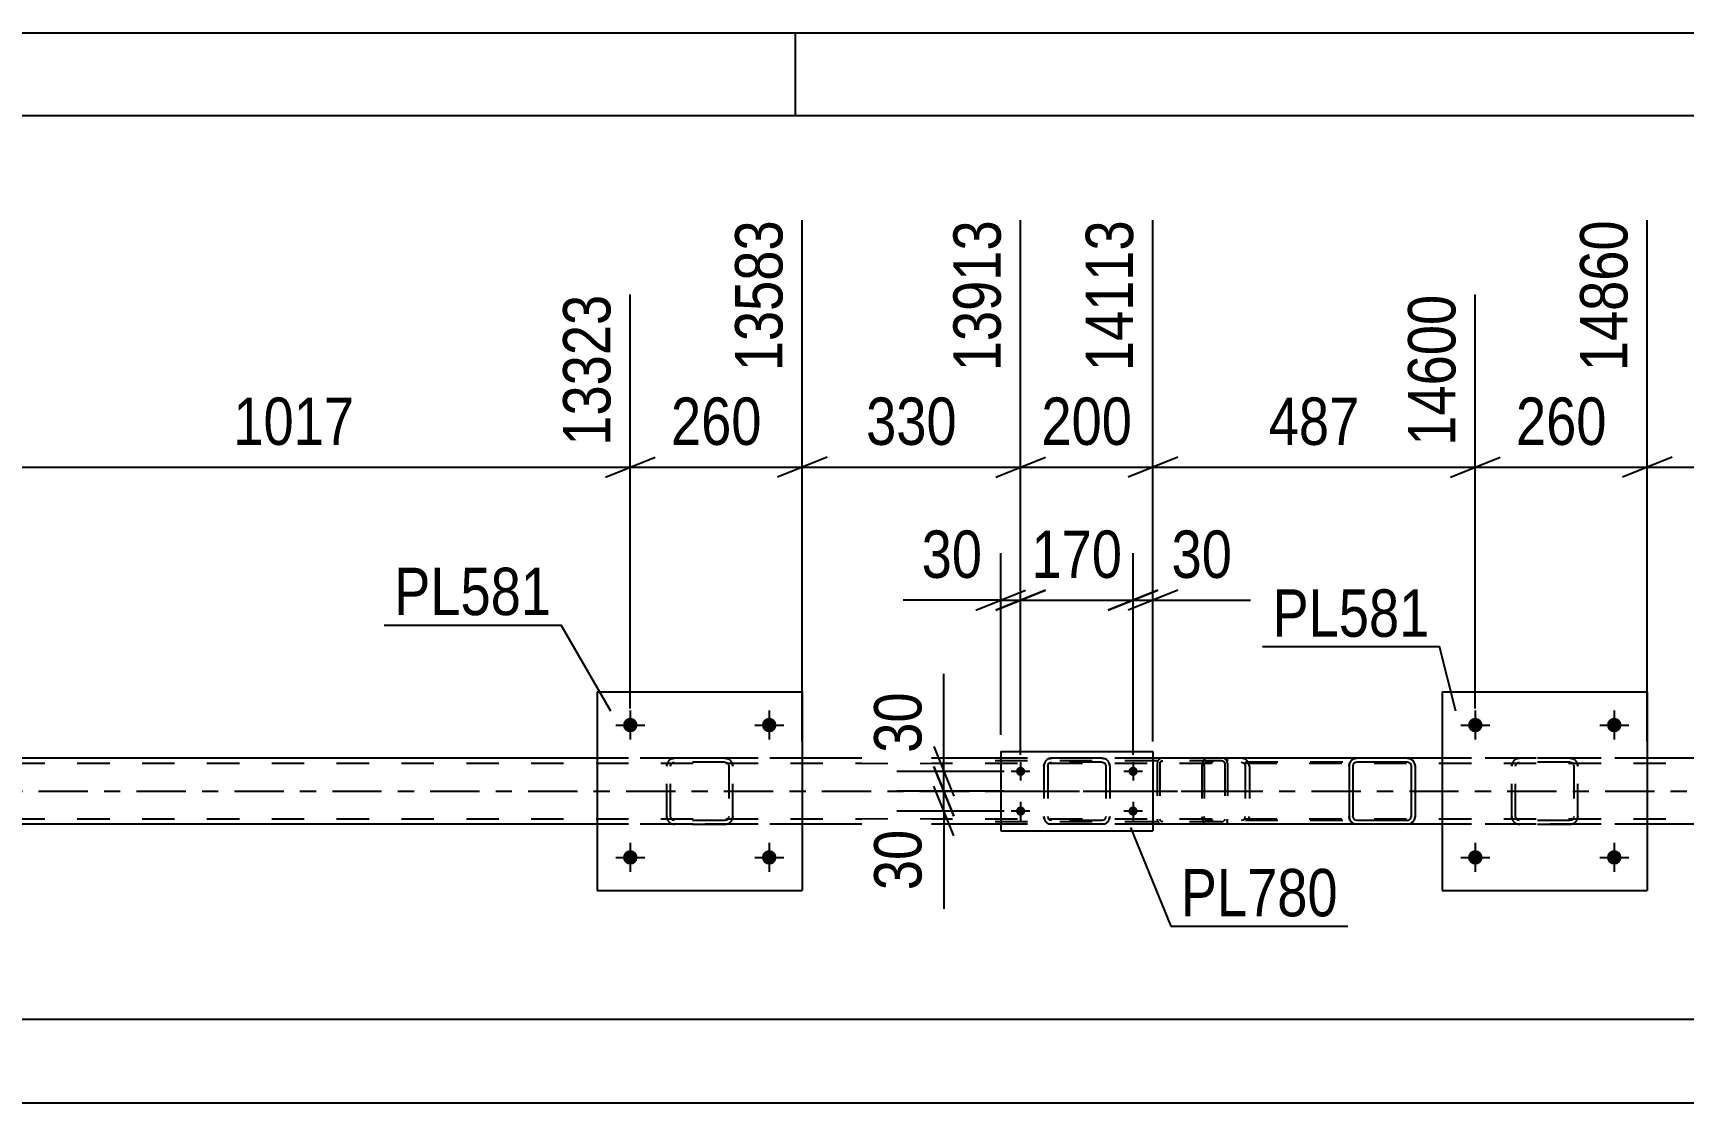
# Model space of a CAD drawing. Header units: millimetres. Extents: x 0 to 841, y 0 to 594.
# Drawn here: x 584.9 to 684.6, y 529.3 to 594 of the extents above; entities that cross this region are included whole.
import ezdxf

# ---------------------------------------------------------------- set-up
doc = ezdxf.new("R2010")
doc.units = ezdxf.units.MM
doc.linetypes.add('DXK_LINE_DOT2', pattern=[3.9198, 1.9599, -1.9599])
doc.linetypes.add('DXK_LINE_DOT3', pattern=[5.9187, 2.979, -0.9799, 0.9799, -0.9799])
doc.styles.add('Arial Narrow', font='ARIALN.TTF', dxfattribs={"height": 0.2})

# ---------------------------------------------------------------- blocks, each defined once
blk = doc.blocks.new('Unknown-815137657-1135')
at = {"color": 5, "linetype": 'Continuous'}
for p, q in [((841, 594), (0, 594)), ((631, 589), (631, 594)), ((836, 589), (5, 589))]:
    blk.add_line(p, q, dxfattribs=at)
blk = doc.blocks.new('Part-815137657-3190 - 3122')
at = {"color": 7, "linetype": 'DXK_LINE_DOT2'}
for p, q in [((674.287, 549.686), (674.323, 549.869)), ((674.323, 549.869), (674.287, 549.686)), ((674.287, 546.646), (674.287, 549.686)), ((674.527, 549.686), (674.545, 549.778)), ((674.527, 546.646), (674.527, 549.686)), ((674.545, 549.778), (674.597, 549.855)), ((674.583, 550.129), (674.767, 550.166)), ((674.767, 550.166), (674.583, 550.129)), ((674.597, 549.855), (674.675, 549.907)), ((674.675, 549.907), (674.767, 549.926)), ((677.807, 550.166), (674.767, 550.166)), ((677.807, 549.926), (674.767, 549.926)), ((677.807, 550.166), (677.991, 550.129)), ((677.991, 550.129), (677.807, 550.166)), ((677.807, 549.926), (677.899, 549.907)), ((677.899, 549.907), (677.977, 549.855)), ((677.977, 549.855), (678.029, 549.778)), ((678.029, 549.778), (678.047, 549.686)), ((678.047, 549.686), (678.047, 546.646)), ((678.25, 549.869), (678.287, 549.686)), ((678.287, 549.686), (678.25, 549.869)), ((678.287, 546.646), (678.287, 549.686)), ((674.323, 546.462), (674.287, 546.646)), ((674.287, 546.646), (674.323, 546.462)), ((674.545, 546.554), (674.527, 546.646)), ((678.047, 546.646), (678.029, 546.554)), ((678.287, 546.646), (678.25, 546.462)), ((678.25, 546.462), (678.287, 546.646)), ((674.597, 546.476), (674.545, 546.554)), ((674.767, 546.166), (674.583, 546.202)), ((674.583, 546.202), (674.767, 546.166)), ((674.675, 546.424), (674.597, 546.476)), ((674.767, 546.406), (674.675, 546.424)), ((677.807, 546.406), (674.767, 546.406)), ((677.807, 546.166), (674.767, 546.166)), ((677.899, 546.424), (677.807, 546.406)), ((677.991, 546.202), (677.807, 546.166)), ((677.807, 546.166), (677.991, 546.202)), ((677.977, 546.476), (677.899, 546.424)), ((678.029, 546.554), (677.977, 546.476))]:
    blk.add_line(p, q, dxfattribs=at)
at = {"color": 7, "linetype": 'DXK_LINE_DOT3'}
blk.add_line((676.287, 548.166), (676.287, 548.166), dxfattribs=at)
at = {"color": 7, "linetype": 'DXK_LINE_DOT2'}
for centre, start, end in [((674.767, 549.686), 112.5, 157.5), ((674.767, 549.686), 112.5, 157.5), ((677.807, 549.686), 22.5, 67.5), ((677.807, 549.686), 22.5, 67.5), ((674.767, 546.646), 202.5, 247.5), ((674.767, 546.646), 202.5, 247.5), ((677.807, 546.646), 292.5, 337.5), ((677.807, 546.646), 292.5, 337.5)]:
    blk.add_arc(centre, 0.48, start, end, dxfattribs=at)
blk = doc.blocks.new('Part-815137657-3195 - 3122')
at = {"color": 2, "linetype": 'Continuous'}
for p, q in [((619.006, 554.166), (619.006, 542.166)), ((619.006, 554.166), (631.406, 554.166)), ((631.406, 554.166), (631.406, 542.166)), ((619.006, 542.166), (631.406, 542.166))]:
    blk.add_line(p, q, dxfattribs=at)
blk = doc.blocks.new('Part-815137657-3196 - 3122')
at = {"color": 7, "linetype": 'DXK_LINE_DOT2'}
for p, q in [((623.206, 549.686), (623.243, 549.869)), ((623.243, 549.869), (623.206, 549.686)), ((623.206, 546.646), (623.206, 549.686)), ((623.446, 549.686), (623.465, 549.778)), ((623.446, 546.646), (623.446, 549.686)), ((623.465, 549.778), (623.517, 549.855)), ((623.503, 550.129), (623.686, 550.166)), ((623.686, 550.166), (623.503, 550.129)), ((623.517, 549.855), (623.594, 549.907)), ((623.594, 549.907), (623.686, 549.926)), ((626.726, 550.166), (623.686, 550.166)), ((626.726, 549.926), (623.686, 549.926)), ((626.726, 550.166), (626.91, 550.129)), ((626.91, 550.129), (626.726, 550.166)), ((626.726, 549.926), (626.818, 549.907)), ((626.818, 549.907), (626.896, 549.855)), ((626.896, 549.855), (626.948, 549.778)), ((626.948, 549.778), (626.966, 549.686)), ((626.966, 549.686), (626.966, 546.646)), ((627.17, 549.869), (627.206, 549.686)), ((627.206, 549.686), (627.17, 549.869)), ((627.206, 546.646), (627.206, 549.686)), ((623.243, 546.462), (623.206, 546.646)), ((623.206, 546.646), (623.243, 546.462)), ((623.465, 546.554), (623.446, 546.646)), ((626.966, 546.646), (626.948, 546.554)), ((627.206, 546.646), (627.17, 546.462)), ((627.17, 546.462), (627.206, 546.646)), ((623.517, 546.476), (623.465, 546.554)), ((623.686, 546.166), (623.503, 546.202)), ((623.503, 546.202), (623.686, 546.166)), ((623.594, 546.424), (623.517, 546.476)), ((623.686, 546.406), (623.594, 546.424)), ((626.726, 546.406), (623.686, 546.406)), ((626.726, 546.166), (623.686, 546.166)), ((626.818, 546.424), (626.726, 546.406)), ((626.91, 546.202), (626.726, 546.166)), ((626.726, 546.166), (626.91, 546.202)), ((626.896, 546.476), (626.818, 546.424)), ((626.948, 546.554), (626.896, 546.476))]:
    blk.add_line(p, q, dxfattribs=at)
at = {"color": 7, "linetype": 'DXK_LINE_DOT3'}
blk.add_line((625.206, 548.166), (625.206, 548.166), dxfattribs=at)
at = {"color": 7, "linetype": 'DXK_LINE_DOT2'}
for centre, start, end in [((623.686, 549.686), 112.5, 157.5), ((623.686, 549.686), 112.5, 157.5), ((626.726, 549.686), 22.5, 67.5), ((626.726, 549.686), 22.5, 67.5), ((623.686, 546.646), 202.5, 247.5), ((623.686, 546.646), 202.5, 247.5), ((626.726, 546.646), 292.5, 337.5), ((626.726, 546.646), 292.5, 337.5)]:
    blk.add_arc(centre, 0.48, start, end, dxfattribs=at)
blk = doc.blocks.new('Bolt-815137657-3209 - 3122')
at = {"linetype": 'Continuous'}
for points in [[(672.527, 544.166, -1), (671.647, 544.166, -1)], [(680.927, 544.166, -1), (680.047, 544.166, -1)]]:
    blk.add_hatch(color=1, dxfattribs=at).paths.add_polyline_path(points)
at = {"color": 1, "linetype": 'Continuous'}
for p, q in [((672.087, 545.046), (672.087, 543.286)), ((680.487, 545.046), (680.487, 543.286)), ((671.207, 544.166), (672.967, 544.166)), ((679.607, 544.166), (681.367, 544.166))]:
    blk.add_line(p, q, dxfattribs=at)
blk = doc.blocks.new('Bolt-815137657-3210 - 3122')
at = {"linetype": 'Continuous'}
for points in [[(621.446, 552.166, -1), (620.566, 552.166, -1)], [(629.846, 552.166, -1), (628.966, 552.166, -1)]]:
    blk.add_hatch(color=1, dxfattribs=at).paths.add_polyline_path(points)
at = {"color": 1, "linetype": 'Continuous'}
for p, q in [((621.006, 553.046), (621.006, 551.286)), ((629.406, 553.046), (629.406, 551.286)), ((620.126, 552.166), (621.886, 552.166)), ((628.526, 552.166), (630.286, 552.166))]:
    blk.add_line(p, q, dxfattribs=at)
blk = doc.blocks.new('Bolt-815137657-3153 - 3122')
at = {"linetype": 'Continuous'}
for points in [[(621.446, 544.166, -1), (620.566, 544.166, -1)], [(629.846, 544.166, -1), (628.966, 544.166, -1)]]:
    blk.add_hatch(color=1, dxfattribs=at).paths.add_polyline_path(points)
at = {"color": 1, "linetype": 'Continuous'}
for p, q in [((621.006, 545.046), (621.006, 543.286)), ((629.406, 545.046), (629.406, 543.286)), ((620.126, 544.166), (621.886, 544.166)), ((628.526, 544.166), (630.286, 544.166))]:
    blk.add_line(p, q, dxfattribs=at)
blk = doc.blocks.new('Bolt-815137657-3208 - 3122')
at = {"linetype": 'Continuous'}
for points in [[(672.527, 552.166, -1), (671.647, 552.166, -1)], [(680.927, 552.166, -1), (680.047, 552.166, -1)]]:
    blk.add_hatch(color=1, dxfattribs=at).paths.add_polyline_path(points)
at = {"color": 1, "linetype": 'Continuous'}
for p, q in [((672.087, 553.046), (672.087, 551.286)), ((680.487, 553.046), (680.487, 551.286)), ((671.207, 552.166), (672.967, 552.166)), ((679.607, 552.166), (681.367, 552.166))]:
    blk.add_line(p, q, dxfattribs=at)
blk = doc.blocks.new('Part-815137657-3233 - 3122')
at = {"color": 2, "linetype": 'Continuous'}
for p, q in [((670.087, 554.166), (670.087, 542.166)), ((670.087, 554.166), (682.487, 554.166)), ((682.487, 554.166), (682.487, 542.166)), ((670.087, 542.166), (682.487, 542.166))]:
    blk.add_line(p, q, dxfattribs=at)
blk = doc.blocks.new('Part-815137657-3260 - 3122')
at = {"color": 7, "linetype": 'DXK_LINE_DOT2'}
for p, q in [((656.773, 550.167), (641.444, 550.167)), ((656.773, 550.007), (641.444, 550.007)), ((652.883, 549.969), (652.857, 549.847)), ((652.857, 549.847), (652.857, 546.487)), ((653.027, 549.847), (653.04, 549.908)), ((653.027, 549.847), (653.027, 546.487)), ((653.04, 549.908), (653.077, 549.96)), ((653.197, 550.167), (653.067, 550.142)), ((653.077, 549.96), (653.132, 549.995)), ((653.132, 549.995), (653.197, 550.007)), ((656.903, 550.142), (656.773, 550.167)), ((656.773, 550.007), (656.838, 549.995)), ((656.838, 549.995), (656.862, 549.979)), ((656.862, 549.979), (656.893, 549.96)), ((656.893, 549.96), (656.93, 549.908)), ((656.93, 549.908), (656.943, 549.847)), ((656.943, 549.847), (656.943, 546.487)), ((657.113, 549.847), (657.087, 549.969)), ((657.113, 549.847), (657.113, 546.487)), ((656.773, 546.327), (641.444, 546.327)), ((656.773, 546.167), (641.444, 546.167)), ((652.857, 546.487), (652.883, 546.364)), ((653.04, 546.425), (653.027, 546.487)), ((653.077, 546.374), (653.04, 546.425)), ((653.067, 546.191), (653.197, 546.167)), ((653.132, 546.339), (653.077, 546.374)), ((653.197, 546.327), (653.132, 546.339)), ((656.773, 546.327), (656.838, 546.339)), ((656.773, 546.167), (656.903, 546.191)), ((656.838, 546.339), (656.862, 546.354)), ((656.862, 546.354), (656.893, 546.374)), ((656.93, 546.425), (656.893, 546.374)), ((656.943, 546.487), (656.93, 546.425)), ((657.087, 546.364), (657.113, 546.487))]:
    blk.add_line(p, q, dxfattribs=at)
at = {"color": 7, "linetype": 'DXK_LINE_DOT3'}
blk.add_line((643.232, 548.167), (658.405, 548.167), dxfattribs=at)
at = {"color": 7, "linetype": 'DXK_LINE_DOT2'}
for centre, start, end in [((653.184, 549.833), 110.75832, 155.68004), ((656.786, 549.833), 24.31996, 69.24168), ((653.184, 546.501), 204.31996, 249.24168)]:
    blk.add_arc(centre, 0.331, start, end, dxfattribs=at)
blk = doc.blocks.new('Part-815137657-3264 - 3122')
at = {"color": 7, "linetype": 'DXK_LINE_DOT2'}
for p, q in [((655.587, 549.87), (655.566, 549.687)), ((655.566, 549.687), (655.566, 546.647)), ((655.646, 550.026), (655.587, 549.87)), ((655.734, 550.13), (655.646, 550.026)), ((655.702, 549.687), (655.712, 549.779)), ((655.702, 549.687), (655.702, 546.647)), ((655.712, 549.779), (655.741, 549.856)), ((655.837, 550.167), (655.734, 550.13)), ((655.741, 549.856), (655.785, 549.908)), ((655.785, 549.908), (655.837, 549.927)), ((667.994, 550.167), (655.837, 550.167)), ((667.994, 549.927), (655.837, 549.927)), ((657.113, 549.927), (657.113, 550.167)), ((658.121, 550.13), (657.928, 550.167)), ((657.928, 549.927), (658.025, 549.908)), ((658.025, 549.908), (658.106, 549.856)), ((658.106, 549.856), (658.161, 549.779)), ((658.161, 549.779), (658.18, 549.687)), ((658.18, 549.687), (658.18, 546.647)), ((658.403, 549.822), (658.393, 549.87)), ((658.431, 549.687), (658.403, 549.822)), ((658.431, 549.687), (658.431, 546.647)), ((655.566, 546.647), (655.587, 546.463)), ((655.712, 546.555), (655.702, 546.647)), ((658.166, 546.58), (658.18, 546.647)), ((658.417, 546.58), (658.431, 546.647)), ((655.587, 546.463), (655.646, 546.307)), ((655.646, 546.307), (655.734, 546.203)), ((655.729, 546.511), (655.712, 546.555)), ((655.741, 546.477), (655.729, 546.511)), ((655.734, 546.203), (655.837, 546.167)), ((655.785, 546.425), (655.741, 546.477)), ((655.837, 546.407), (655.785, 546.425)), ((667.994, 546.407), (655.837, 546.407)), ((667.994, 546.167), (655.837, 546.167)), ((657.113, 546.167), (657.113, 546.407)), ((658.025, 546.425), (657.928, 546.407)), ((657.928, 546.167), (658.121, 546.203)), ((658.106, 546.477), (658.025, 546.425)), ((658.161, 546.555), (658.106, 546.477)), ((658.161, 546.555), (658.166, 546.58)), ((658.393, 546.463), (658.417, 546.58))]:
    blk.add_line(p, q, dxfattribs=at)
blk.add_arc((657.943, 549.671), 0.492, 23.84941, 68.8059, dxfattribs=at)
blk = doc.blocks.new('Part-815137657-3335 - 3122')
at = {"color": 7, "linetype": 'DXK_LINE_DOT2'}
for p, q in [((750.248, 549.847), (88.068, 549.847)), ((750.248, 550.167), (210.362, 550.167)), ((631.406, 550.167), (619.006, 550.167)), ((652.6, 550.167), (643.4, 550.167)), ((667.974, 550.167), (664.932, 550.167)), ((682.487, 550.167), (670.087, 550.167)), ((750.248, 546.487), (88.068, 546.487)), ((750.248, 546.167), (108.201, 546.167)), ((631.406, 546.167), (619.006, 546.167)), ((652.6, 546.167), (643.4, 546.167)), ((667.972, 546.167), (664.934, 546.167)), ((682.487, 546.167), (670.087, 546.167))]:
    blk.add_line(p, q, dxfattribs=at)
at = {"color": 2, "linetype": 'Continuous'}
for p, q in [((619.006, 550.167), (580.326, 550.167)), ((643.4, 550.167), (631.406, 550.167)), ((664.932, 550.167), (652.6, 550.167)), ((670.087, 550.167), (667.974, 550.167)), ((721.167, 550.167), (682.487, 550.167)), ((619.006, 546.167), (580.326, 546.167)), ((643.4, 546.167), (631.406, 546.167)), ((664.934, 546.167), (652.6, 546.167)), ((670.087, 546.167), (667.972, 546.167)), ((721.167, 546.167), (682.487, 546.167))]:
    blk.add_line(p, q, dxfattribs=at)
at = {"color": 7, "linetype": 'DXK_LINE_DOT3'}
blk.add_line((88.068, 548.167), (750.248, 548.167), dxfattribs=at)
blk = doc.blocks.new('Part-815137657-3363 - 3122')
at = {"color": 7, "linetype": 'DXK_LINE_DOT2'}
for p, q in [((646, 549.687), (646.036, 549.871)), ((646.036, 549.871), (646, 549.687)), ((646, 549.687), (646, 546.647)), ((646.24, 549.687), (646.258, 549.779)), ((646.24, 549.687), (646.24, 546.647)), ((646.258, 549.779), (646.31, 549.857)), ((646.296, 550.13), (646.48, 550.167)), ((646.48, 550.167), (646.296, 550.13)), ((646.31, 549.857), (646.388, 549.909)), ((646.388, 549.909), (646.48, 549.927)), ((649.52, 550.167), (646.48, 550.167)), ((649.52, 549.927), (646.48, 549.927)), ((649.52, 550.167), (649.704, 550.13)), ((649.704, 550.13), (649.52, 550.167)), ((649.52, 549.927), (649.612, 549.909)), ((649.612, 549.909), (649.69, 549.857)), ((649.69, 549.857), (649.742, 549.779)), ((649.742, 549.779), (649.76, 549.687)), ((649.76, 549.687), (649.76, 546.647)), ((649.963, 549.871), (650, 549.687)), ((650, 549.687), (649.963, 549.871)), ((650, 549.687), (650, 546.647)), ((646.036, 546.463), (646, 546.647)), ((646, 546.647), (646.036, 546.463)), ((646.258, 546.555), (646.24, 546.647)), ((649.76, 546.647), (649.742, 546.555)), ((650, 546.647), (649.963, 546.463)), ((649.963, 546.463), (650, 546.647)), ((646.31, 546.477), (646.258, 546.555)), ((646.48, 546.167), (646.296, 546.203)), ((646.296, 546.203), (646.48, 546.167)), ((646.388, 546.425), (646.31, 546.477)), ((646.48, 546.407), (646.388, 546.425)), ((649.52, 546.407), (646.48, 546.407)), ((649.52, 546.167), (646.48, 546.167)), ((649.612, 546.425), (649.52, 546.407)), ((649.704, 546.203), (649.52, 546.167)), ((649.52, 546.167), (649.704, 546.203)), ((649.69, 546.477), (649.612, 546.425)), ((649.742, 546.555), (649.69, 546.477))]:
    blk.add_line(p, q, dxfattribs=at)
at = {"color": 7, "linetype": 'DXK_LINE_DOT3'}
blk.add_line((648, 548.167), (648, 548.167), dxfattribs=at)
at = {"color": 7, "linetype": 'DXK_LINE_DOT2'}
for centre, start, end in [((646.48, 549.687), 112.5, 157.5), ((646.48, 549.687), 112.5, 157.5), ((649.52, 549.687), 22.5, 67.5), ((649.52, 549.687), 22.5, 67.5), ((646.48, 546.647), 202.5, 247.5), ((646.48, 546.647), 202.5, 247.5), ((649.52, 546.647), 292.5, 337.5), ((649.52, 546.647), 292.5, 337.5)]:
    blk.add_arc(centre, 0.48, start, end, dxfattribs=at)
blk = doc.blocks.new('Part-815137657-3368 - 3122')
at = {"color": 2, "linetype": 'Continuous'}
for p, q in [((643.4, 550.567), (643.4, 545.767)), ((643.4, 550.567), (652.6, 550.567)), ((652.6, 550.567), (652.6, 545.767)), ((643.4, 545.767), (652.6, 545.767))]:
    blk.add_line(p, q, dxfattribs=at)
blk = doc.blocks.new('Bolt-815137657-3369 - 3122')
at = {"linetype": 'Continuous'}
for points in [[(644.6, 549.087, -1), (644.6, 549.647, -1)], [(651.4, 549.087, -1), (651.4, 549.647, -1)], [(644.6, 546.687, -1), (644.6, 547.247, -1)], [(651.4, 546.687, -1), (651.4, 547.247, -1)]]:
    blk.add_hatch(color=1, dxfattribs=at).paths.add_polyline_path(points)
at = {"color": 1, "linetype": 'Continuous'}
for p, q in [((644.6, 549.927), (644.6, 548.807)), ((651.4, 549.927), (651.4, 548.807)), ((645.16, 549.367), (644.04, 549.367)), ((651.96, 549.367), (650.84, 549.367)), ((645.16, 546.967), (644.04, 546.967)), ((644.6, 547.527), (644.6, 546.407)), ((651.96, 546.967), (650.84, 546.967)), ((651.4, 547.527), (651.4, 546.407))]:
    blk.add_line(p, q, dxfattribs=at)
blk = doc.blocks.new('Part-815137657-3370 - 3122')
at = {"color": 2, "linetype": 'Continuous'}
for p, q in [((664.489, 549.871), (664.453, 549.687)), ((664.453, 549.687), (664.453, 546.647)), ((664.711, 549.779), (664.693, 549.687)), ((664.693, 549.687), (664.693, 546.647)), ((664.763, 549.857), (664.711, 549.779)), ((664.933, 550.167), (664.749, 550.13)), ((664.841, 549.909), (664.763, 549.857)), ((664.933, 549.927), (664.841, 549.909)), ((667.973, 550.167), (664.933, 550.167)), ((667.973, 549.927), (664.933, 549.927)), ((668.156, 550.13), (667.973, 550.167)), ((668.064, 549.909), (667.973, 549.927)), ((668.064, 549.909), (668.142, 549.857)), ((668.142, 549.857), (668.194, 549.779)), ((668.194, 549.779), (668.213, 549.687)), ((668.213, 549.687), (668.213, 546.647)), ((668.453, 549.687), (668.416, 549.871)), ((668.453, 549.687), (668.453, 546.647)), ((664.453, 546.647), (664.489, 546.463)), ((664.711, 546.555), (664.693, 546.647)), ((668.194, 546.555), (668.213, 546.647)), ((668.416, 546.463), (668.453, 546.647)), ((664.763, 546.477), (664.711, 546.555)), ((664.749, 546.203), (664.933, 546.167)), ((664.841, 546.425), (664.763, 546.477)), ((664.933, 546.407), (664.841, 546.425)), ((667.973, 546.407), (664.933, 546.407)), ((667.973, 546.167), (664.933, 546.167)), ((667.973, 546.407), (668.064, 546.425)), ((667.973, 546.167), (668.156, 546.203)), ((668.064, 546.425), (668.142, 546.477)), ((668.142, 546.477), (668.194, 546.555))]:
    blk.add_line(p, q, dxfattribs=at)
at = {"color": 7, "linetype": 'DXK_LINE_DOT2'}
for p, q in [((664.453, 549.687), (664.489, 549.871)), ((664.749, 550.13), (664.933, 550.167)), ((667.973, 550.167), (668.156, 550.13)), ((668.416, 549.871), (668.453, 549.687)), ((664.489, 546.463), (664.453, 546.647)), ((668.453, 546.647), (668.416, 546.463)), ((664.933, 546.167), (664.749, 546.203)), ((668.156, 546.203), (667.973, 546.167))]:
    blk.add_line(p, q, dxfattribs=at)
at = {"color": 7, "linetype": 'DXK_LINE_DOT3'}
blk.add_line((666.453, 548.167), (666.453, 548.167), dxfattribs=at)
at = {"color": 2, "linetype": 'Continuous'}
for centre, start, end in [((664.933, 549.687), 112.5, 157.5), ((667.973, 549.687), 22.5, 67.5), ((664.933, 546.647), 202.5, 247.5), ((667.973, 546.647), 292.5, 337.5)]:
    blk.add_arc(centre, 0.48, start, end, dxfattribs=at)
at = {"color": 7, "linetype": 'DXK_LINE_DOT2'}
for centre, start, end in [((664.933, 549.687), 112.5, 157.5), ((667.973, 549.687), 22.5, 67.5), ((664.933, 546.647), 202.5, 247.5), ((667.973, 546.647), 292.5, 337.5)]:
    blk.add_arc(centre, 0.48, start, end, dxfattribs=at)
blk = doc.blocks.new('StraightDimension-815137657-14467 - 3122')
at = {"color": 7, "linetype": 'Continuous'}
for p, q in [((652.6, 551.167), (652.6, 582.693)), ((672.087, 553.166), (672.087, 578.193)), ((654.1, 568.353), (651.1, 567.153)), ((652.6, 567.753), (672.087, 567.753)), ((670.587, 567.153), (673.587, 568.353))]:
    blk.add_line(p, q, dxfattribs=at)
at = {"color": 0}
blk.add_wipeout([(665.686, 568.503), (665.686, 572.703), (659.001, 572.703), (659.001, 568.503)], dxfattribs=at)
at = {"color": 3, "style": 'Arial Narrow'}
blk.add_text('487', height=2.8633, dxfattribs=at).set_placement((659.601, 569.103))
at = {"color": 0, "linetype": 'Continuous'}
blk.add_wipeout([(671.487, 578.793), (667.287, 578.793), (667.287, 568.453), (671.487, 568.453)], dxfattribs=at)
at = {"color": 3, "linetype": 'Continuous', "style": 'Arial Narrow'}
blk.add_text('14600', height=2.8633, rotation=90.00021, dxfattribs=at).set_placement((670.887, 569.053))
blk = doc.blocks.new('StraightDimension-815137657-15321 - 3122')
at = {"color": 7, "linetype": 'Continuous'}
for p, q in [((644.6, 550.367), (644.6, 562.564)), ((651.4, 550.367), (651.4, 562.564)), ((643.1, 559.114), (646.1, 560.314)), ((644.6, 559.714), (651.4, 559.714)), ((652.9, 560.314), (649.9, 559.114))]:
    blk.add_line(p, q, dxfattribs=at)
at = {"color": 0}
blk.add_wipeout([(651.342, 560.464), (651.342, 564.664), (644.658, 564.664), (644.658, 560.464)], dxfattribs=at)
at = {"color": 3, "style": 'Arial Narrow'}
blk.add_text('170', height=2.8633, dxfattribs=at).set_placement((645.258, 561.064))
blk = doc.blocks.new('StraightDimension-815137657-14470 - 3122')
at = {"color": 7, "linetype": 'Continuous'}
for p, q in [((631.406, 551.167), (631.406, 582.693)), ((621.006, 553.166), (621.006, 578.193)), ((619.506, 567.153), (622.506, 568.353)), ((621.006, 567.753), (631.406, 567.753)), ((632.906, 568.353), (629.906, 567.153))]:
    blk.add_line(p, q, dxfattribs=at)
at = {"color": 0}
blk.add_wipeout([(629.548, 568.503), (629.548, 572.703), (622.864, 572.703), (622.864, 568.503)], dxfattribs=at)
at = {"color": 3, "style": 'Arial Narrow'}
blk.add_text('260', height=2.8633, dxfattribs=at).set_placement((623.464, 569.103))
at = {"color": 0, "linetype": 'Continuous'}
blk.add_wipeout([(630.806, 583.293), (626.606, 583.293), (626.606, 572.953), (630.806, 572.953)], dxfattribs=at)
at = {"color": 3, "linetype": 'Continuous', "style": 'Arial Narrow'}
blk.add_text('13583', height=2.8633, rotation=90.00021, dxfattribs=at).set_placement((630.206, 573.553))
blk = doc.blocks.new('StraightDimension-815137657-3479 - 3122')
at = {"color": 7, "linetype": 'Continuous'}
blk.add_line((87.428, 529.322), (788.008, 529.322), dxfattribs=at)
blk = doc.blocks.new('StraightDimension-815137657-4047 - 3122')
at = {"color": 7, "linetype": 'Continuous'}
blk.add_line((88.068, 534.389), (787.368, 534.389), dxfattribs=at)
blk = doc.blocks.new('StraightDimension-815137657-14465 - 3122')
at = {"color": 7, "linetype": 'Continuous'}
for p, q in [((682.487, 551.167), (682.487, 582.693)), ((723.167, 553.166), (723.167, 578.193)), ((683.987, 568.353), (680.987, 567.153)), ((682.487, 567.753), (723.167, 567.753)), ((721.667, 567.153), (724.667, 568.353))]:
    blk.add_line(p, q, dxfattribs=at)
at = {"color": 0}
blk.add_wipeout([(707.083, 568.503), (707.083, 572.703), (698.571, 572.703), (698.571, 568.503)], dxfattribs=at)
at = {"color": 3, "style": 'Arial Narrow'}
blk.add_text('1017', height=2.8633, dxfattribs=at).set_placement((699.171, 569.103))
at = {"color": 0, "linetype": 'Continuous'}
blk.add_wipeout([(722.567, 578.793), (718.367, 578.793), (718.367, 568.453), (722.567, 568.453)], dxfattribs=at)
at = {"color": 3, "linetype": 'Continuous', "style": 'Arial Narrow'}
blk.add_text('15877', height=2.8633, rotation=90.00021, dxfattribs=at).set_placement((721.967, 569.053))
blk = doc.blocks.new('StraightDimension-815137657-14466 - 3122')
at = {"color": 7, "linetype": 'Continuous'}
for p, q in [((682.487, 551.167), (682.487, 582.693)), ((672.087, 553.166), (672.087, 578.193)), ((670.587, 567.153), (673.587, 568.353)), ((672.087, 567.753), (682.487, 567.753)), ((683.987, 568.353), (680.987, 567.153))]:
    blk.add_line(p, q, dxfattribs=at)
at = {"color": 0}
blk.add_wipeout([(680.629, 568.503), (680.629, 572.703), (673.945, 572.703), (673.945, 568.503)], dxfattribs=at)
at = {"color": 3, "style": 'Arial Narrow'}
blk.add_text('260', height=2.8633, dxfattribs=at).set_placement((674.545, 569.103))
at = {"color": 0, "linetype": 'Continuous'}
blk.add_wipeout([(681.887, 583.293), (677.687, 583.293), (677.687, 572.953), (681.887, 572.953)], dxfattribs=at)
at = {"color": 3, "linetype": 'Continuous', "style": 'Arial Narrow'}
blk.add_text('14860', height=2.8633, rotation=90.00021, dxfattribs=at).set_placement((681.287, 573.553))
blk = doc.blocks.new('StraightDimension-815137657-14468 - 3122')
at = {"color": 7, "linetype": 'Continuous'}
for p, q in [((644.6, 550.367), (644.6, 582.693)), ((652.6, 551.167), (652.6, 582.693)), ((643.1, 567.153), (646.1, 568.353)), ((644.6, 567.753), (652.6, 567.753)), ((654.1, 568.353), (651.1, 567.153))]:
    blk.add_line(p, q, dxfattribs=at)
at = {"color": 0}
blk.add_wipeout([(651.942, 568.503), (651.942, 572.703), (645.258, 572.703), (645.258, 568.503)], dxfattribs=at)
at = {"color": 3, "style": 'Arial Narrow'}
blk.add_text('200', height=2.8633, dxfattribs=at).set_placement((645.858, 569.103))
at = {"color": 0, "linetype": 'Continuous'}
blk.add_wipeout([(652, 583.293), (647.8, 583.293), (647.8, 572.953), (652, 572.953)], dxfattribs=at)
at = {"color": 3, "linetype": 'Continuous', "style": 'Arial Narrow'}
blk.add_text('14113', height=2.8633, rotation=90.00021, dxfattribs=at).set_placement((651.4, 573.553))
blk = doc.blocks.new('StraightDimension-815137657-14469 - 3122')
at = {"color": 7, "linetype": 'Continuous'}
for p, q in [((631.406, 551.167), (631.406, 582.693)), ((644.6, 550.367), (644.6, 582.693)), ((632.906, 568.353), (629.906, 567.153)), ((631.406, 567.753), (644.6, 567.753)), ((643.1, 567.153), (646.1, 568.353))]:
    blk.add_line(p, q, dxfattribs=at)
at = {"color": 0}
blk.add_wipeout([(641.345, 568.503), (641.345, 572.703), (634.661, 572.703), (634.661, 568.503)], dxfattribs=at)
at = {"color": 3, "style": 'Arial Narrow'}
blk.add_text('330', height=2.8633, dxfattribs=at).set_placement((635.261, 569.103))
at = {"color": 0, "linetype": 'Continuous'}
blk.add_wipeout([(644, 583.293), (639.8, 583.293), (639.8, 572.953), (644, 572.953)], dxfattribs=at)
at = {"color": 3, "linetype": 'Continuous', "style": 'Arial Narrow'}
blk.add_text('13913', height=2.8633, rotation=90.00021, dxfattribs=at).set_placement((643.4, 573.553))
blk = doc.blocks.new('StraightDimension-815137657-14471 - 3122')
at = {"color": 7, "linetype": 'Continuous'}
for p, q in [((580.326, 551.167), (580.326, 582.693)), ((621.006, 553.166), (621.006, 578.193)), ((581.826, 568.353), (578.826, 567.153)), ((580.326, 567.753), (621.006, 567.753)), ((619.506, 567.153), (622.506, 568.353))]:
    blk.add_line(p, q, dxfattribs=at)
at = {"color": 0}
blk.add_wipeout([(604.922, 568.503), (604.922, 572.703), (596.41, 572.703), (596.41, 568.503)], dxfattribs=at)
at = {"color": 3, "style": 'Arial Narrow'}
blk.add_text('1017', height=2.8633, dxfattribs=at).set_placement((597.01, 569.103))
at = {"color": 0, "linetype": 'Continuous'}
blk.add_wipeout([(620.406, 578.793), (616.206, 578.793), (616.206, 568.453), (620.406, 568.453)], dxfattribs=at)
at = {"color": 3, "linetype": 'Continuous', "style": 'Arial Narrow'}
blk.add_text('13323', height=2.8633, rotation=90.00021, dxfattribs=at).set_placement((619.806, 569.053))
blk = doc.blocks.new('StraightDimension-815137657-15320 - 3122')
at = {"color": 7, "linetype": 'Continuous'}
for p, q in [((651.4, 550.367), (651.4, 562.564)), ((652.6, 551.567), (652.6, 562.564)), ((649.9, 559.114), (652.9, 560.314)), ((654.1, 560.314), (651.1, 559.114)), ((651.4, 559.714), (652.6, 559.714)), ((652.6, 559.714), (658.506, 559.714)), ((652.6, 559.714), (658.506, 559.714))]:
    blk.add_line(p, q, dxfattribs=at)
at = {"color": 0}
blk.add_wipeout([(657.981, 560.464), (657.981, 564.664), (653.125, 564.664), (653.125, 560.464)], dxfattribs=at)
at = {"color": 3, "style": 'Arial Narrow'}
blk.add_text('30', height=2.8633, dxfattribs=at).set_placement((653.725, 561.064))
blk = doc.blocks.new('StraightDimension-815137657-15322 - 3122')
at = {"color": 7, "linetype": 'Continuous'}
for p, q in [((643.4, 551.567), (643.4, 562.564)), ((644.6, 550.367), (644.6, 562.564)), ((643.4, 559.714), (637.494, 559.714)), ((643.4, 559.714), (637.494, 559.714)), ((641.9, 559.114), (644.9, 560.314)), ((646.1, 560.314), (643.1, 559.114)), ((643.4, 559.714), (644.6, 559.714))]:
    blk.add_line(p, q, dxfattribs=at)
at = {"color": 0}
blk.add_wipeout([(642.875, 560.464), (642.875, 564.664), (638.019, 564.664), (638.019, 560.464)], dxfattribs=at)
at = {"color": 3, "style": 'Arial Narrow'}
blk.add_text('30', height=2.8633, dxfattribs=at).set_placement((638.619, 561.064))
blk = doc.blocks.new('StraightDimension-815137657-15352 - 3122')
at = {"color": 7, "linetype": 'Continuous'}
for p, q in [((639.96, 549.367), (639.96, 555.273)), ((639.96, 549.367), (639.96, 555.273)), ((639.36, 550.867), (640.56, 547.867)), ((640.56, 546.666), (639.36, 549.666)), ((643.6, 549.367), (637.11, 549.367)), ((639.96, 548.166), (639.96, 549.367)), ((643.6, 548.166), (637.11, 548.166))]:
    blk.add_line(p, q, dxfattribs=at)
at = {"color": 0}
blk.add_wipeout([(639.21, 554.748), (635.01, 554.748), (635.01, 549.892), (639.21, 549.892)], dxfattribs=at)
at = {"color": 3, "style": 'Arial Narrow'}
blk.add_text('30', height=2.8633, rotation=90.00021, dxfattribs=at).set_placement((638.61, 550.492))
blk = doc.blocks.new('StraightDimension-815137657-15353 - 3122')
at = {"color": 7, "linetype": 'Continuous'}
for p, q in [((639.36, 549.666), (640.56, 546.666)), ((643.6, 548.166), (637.11, 548.166)), ((640.56, 545.467), (639.36, 548.467)), ((639.96, 546.967), (639.96, 548.166)), ((643.6, 546.967), (637.11, 546.967)), ((639.96, 546.967), (639.96, 541.061)), ((639.96, 546.967), (639.96, 541.061))]:
    blk.add_line(p, q, dxfattribs=at)
at = {"color": 0}
blk.add_wipeout([(639.21, 546.442), (635.01, 546.442), (635.01, 541.586), (639.21, 541.586)], dxfattribs=at)
at = {"color": 3, "style": 'Arial Narrow'}
blk.add_text('30', height=2.8633, rotation=90.00021, dxfattribs=at).set_placement((638.61, 542.186))
blk = doc.blocks.new('Mark-815137657-3191 - 3122')
at = {"color": 30, "linetype": 'Continuous'}
for p in [(606.132, 558.213), (619.836, 553.017)]:
    blk.add_line(p, (616.836, 558.213), dxfattribs=at)
at = {"color": 0}
blk.add_wipeout([(616.236, 558.813), (616.236, 561.813), (606.732, 561.813), (606.732, 558.813)], dxfattribs=at)
blk.add_wipeout([(616.236, 558.813), (616.236, 561.813), (606.732, 561.813), (606.732, 558.813)], dxfattribs=at)
at = {"color": 3, "style": 'Arial Narrow'}
blk.add_text('PL581', height=2.8633, dxfattribs=at).set_placement((606.732, 558.813))
blk = doc.blocks.new('Mark-815137657-3229 - 3122')
at = {"color": 30, "linetype": 'Continuous'}
for p in [(659.226, 556.906), (670.917, 553.017)]:
    blk.add_line(p, (669.93, 556.906), dxfattribs=at)
at = {"color": 0}
blk.add_wipeout([(669.33, 557.506), (669.33, 560.506), (659.826, 560.506), (659.826, 557.506)], dxfattribs=at)
blk.add_wipeout([(669.33, 557.506), (669.33, 560.506), (659.826, 560.506), (659.826, 557.506)], dxfattribs=at)
at = {"color": 3, "style": 'Arial Narrow'}
blk.add_text('PL581', height=2.8633, dxfattribs=at).set_placement((659.826, 557.506))
blk = doc.blocks.new('Mark-815137657-3364 - 3122')
at = {"color": 30, "linetype": 'Continuous'}
for p, q in [((651.247, 545.981), (653.68, 540.006)), ((653.68, 540.006), (664.384, 540.006))]:
    blk.add_line(p, q, dxfattribs=at)
at = {"color": 0}
blk.add_wipeout([(663.784, 540.606), (663.784, 543.606), (654.28, 543.606), (654.28, 540.606)], dxfattribs=at)
blk.add_wipeout([(663.784, 540.606), (663.784, 543.606), (654.28, 543.606), (654.28, 540.606)], dxfattribs=at)
at = {"color": 3, "style": 'Arial Narrow'}
blk.add_text('PL780', height=2.8633, dxfattribs=at).set_placement((654.28, 540.606))

msp = doc.modelspace()

# ---------------------------------------------------------------- block references
for name in ['Unknown-815137657-1135', 'Part-815137657-3195 - 3122', 'Part-815137657-3233 - 3122', 'Bolt-815137657-3210 - 3122', 'Bolt-815137657-3208 - 3122', 'Part-815137657-3335 - 3122', 'Part-815137657-3196 - 3122', 'Part-815137657-3260 - 3122', 'Part-815137657-3368 - 3122', 'Bolt-815137657-3369 - 3122', 'Part-815137657-3363 - 3122', 'Part-815137657-3264 - 3122', 'Part-815137657-3370 - 3122', 'Part-815137657-3190 - 3122', 'Bolt-815137657-3153 - 3122', 'Bolt-815137657-3209 - 3122']:
    msp.add_blockref(name, (0, 0))

# ---------------------------------------------------------------- next in the draw order: block references
for name in ['StraightDimension-815137657-14470 - 3122', 'StraightDimension-815137657-14467 - 3122', 'StraightDimension-815137657-14465 - 3122', 'StraightDimension-815137657-3479 - 3122']:
    msp.add_blockref(name, (0, 0))

# ---------------------------------------------------------------- next in the draw order: block references
for name in ['StraightDimension-815137657-14471 - 3122', 'StraightDimension-815137657-14466 - 3122', 'StraightDimension-815137657-15321 - 3122', 'StraightDimension-815137657-4047 - 3122']:
    msp.add_blockref(name, (0, 0))

# ---------------------------------------------------------------- next in the draw order: block references
for name in ['StraightDimension-815137657-14468 - 3122', 'Mark-815137657-3191 - 3122', 'Mark-815137657-3229 - 3122', 'Mark-815137657-3364 - 3122']:
    msp.add_blockref(name, (0, 0))

# ---------------------------------------------------------------- next in the draw order: block references
for name in ['StraightDimension-815137657-14469 - 3122', 'StraightDimension-815137657-15320 - 3122']:
    msp.add_blockref(name, (0, 0))

# ---------------------------------------------------------------- next in the draw order: block references
msp.add_blockref('StraightDimension-815137657-15322 - 3122', (0, 0))

# ---------------------------------------------------------------- next in the draw order: block references
msp.add_blockref('StraightDimension-815137657-15352 - 3122', (0, 0))

# ---------------------------------------------------------------- next in the draw order: block references
msp.add_blockref('StraightDimension-815137657-15353 - 3122', (0, 0))

doc.saveas('drawing.dxf')
